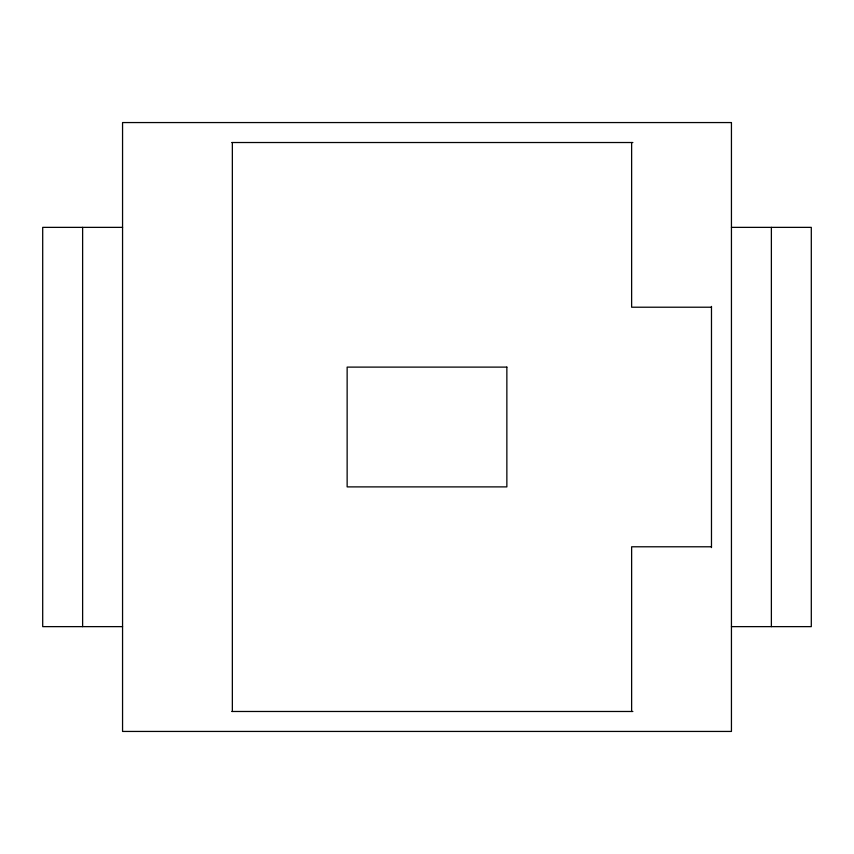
<?xml version="1.0" encoding="UTF-8"?>
<svg xmlns="http://www.w3.org/2000/svg" width="854" height="854" viewBox="0 0 854 854"><rect width="100%" height="100%" fill="white"/><g stroke="black" fill="none" stroke-linecap="round" stroke-linejoin="round"><path stroke-width="1.28" d="M231.797 142.522L632.867 142.522M122.56 227.367L42.7 227.367L42.7 626.633L122.56 626.633M731.44 227.367L811.3 227.367L811.3 626.633L731.44 626.633M711.478 307.216L631.629 307.216L631.629 142.522M711.478 546.784L631.629 546.784L631.629 711.478M231.797 711.478L632.867 711.478M771.375 227.367L771.375 626.633M711.478 306.415L711.478 547.585M232.352 142.522L232.352 711.478M82.624 227.367L82.624 626.633M731.44 122.56L122.56 122.56L122.56 731.44L731.44 731.44L731.44 122.56M506.86 367.113L347.14 367.113L347.14 486.887L506.86 486.887L506.86 367.113"/></g></svg>
